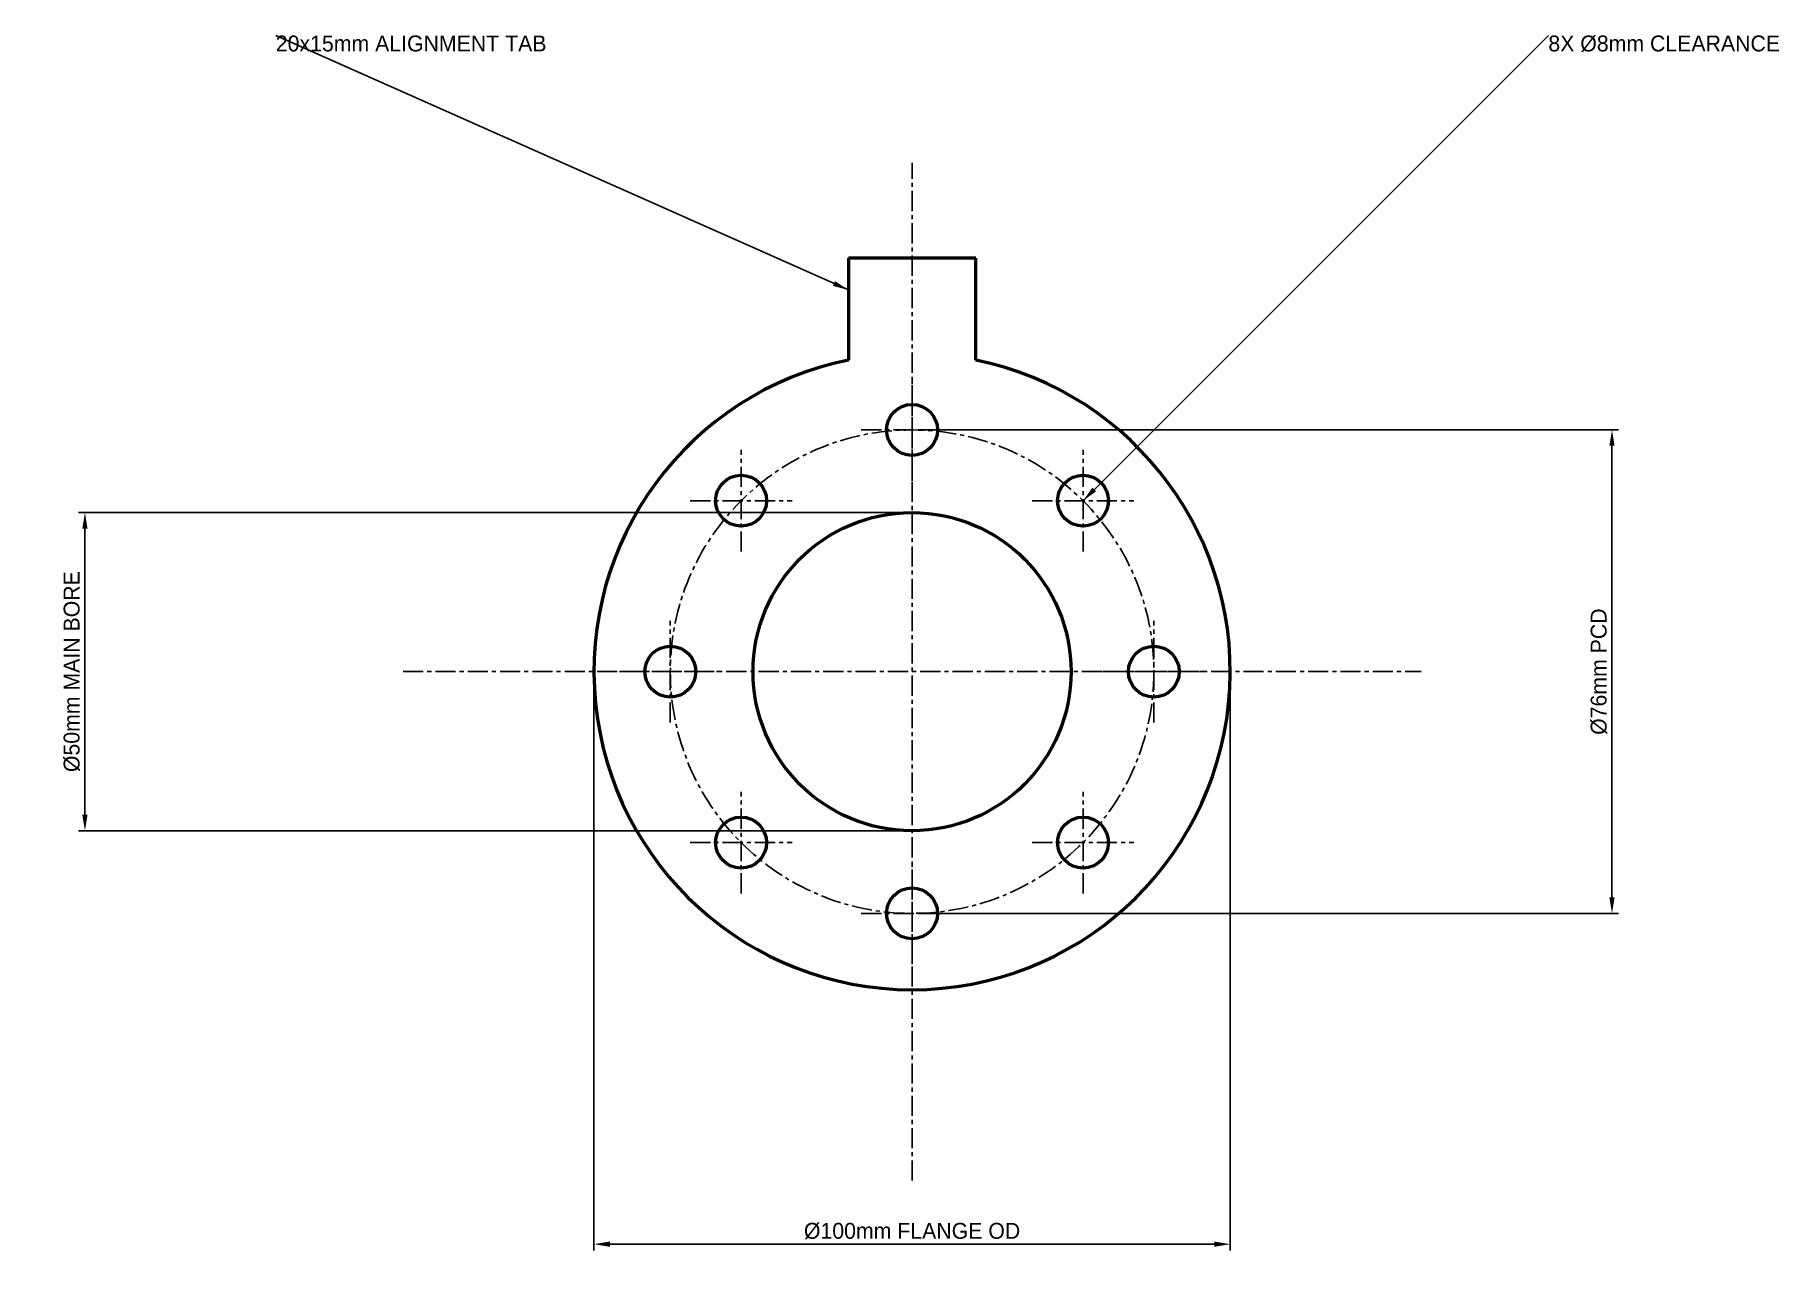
# Model space of a CAD drawing. Header units: metres. Extents: x -38 to 236, y 6 to 200.
import ezdxf

# ---------------------------------------------------------------- set-up
doc = ezdxf.new("R2010")
doc.units = ezdxf.units.M
doc.linetypes.add('CENTER', pattern=[5.08, 3.175, -0.635, 0.635, -0.635])
for name, color, linetype, lineweight in [('CENTERLINES', 7, 'CENTER', 25), ('DIMENSIONS', 7, 'Continuous', 25), ('GEOMETRY', 7, 'Continuous', 50)]:
    doc.layers.add(name, color=color, linetype=linetype, lineweight=lineweight)
doc.dimstyles.new('ENGINEERING_STYLE', dxfattribs={"dimtxt": 2.5, "dimasz": 2.5, "dimexe": 1, "dimexo": 1.5, "dimgap": 0.8, "dimtad": 1, "dimcen": 2.5, "dimazin": 3, "dimtfac": 1, "dimtmove": 0, "dimatfit": 3, "dimtfill": 1})

msp = doc.modelspace()

# ---------------------------------------------------------------- linework, layer by layer
at = {"layer": 'CENTERLINES'}
for p, q in [((100, 20), (100, 180)), ((100, 130), (100, 146)), ((92, 138), (108, 138)), ((73.13, 118.87), (73.13, 134.87)), ((126.87, 118.87), (126.87, 134.87)), ((65.13, 126.87), (81.13, 126.87)), ((118.87, 126.87), (134.87, 126.87)), ((62, 92), (62, 108)), ((138, 92), (138, 108)), ((20, 100), (180, 100)), ((54, 100), (70, 100)), ((130, 100), (146, 100)), ((73.13, 65.13), (73.13, 81.13)), ((126.87, 65.13), (126.87, 81.13)), ((65.13, 73.13), (81.13, 73.13)), ((118.87, 73.13), (134.87, 73.13)), ((100, 54), (100, 70)), ((92, 62), (108, 62))]:
    msp.add_line(p, q, dxfattribs=at)
msp.add_circle((100, 100), 38, dxfattribs=at)
at = {"layer": 'GEOMETRY'}
for p, q in [((110, 165), (90, 165)), ((90, 165), (90, 148.99)), ((110, 148.99), (110, 165))]:
    msp.add_line(p, q, dxfattribs=at)
for centre, radius in [((100, 138), 4), ((73.13, 126.87), 4), ((126.87, 126.87), 4), ((100, 100), 25), ((62, 100), 4), ((138, 100), 4), ((73.13, 73.13), 4), ((126.87, 73.13), 4), ((100, 62), 4)]:
    msp.add_circle(centre, radius, dxfattribs=at)
msp.add_arc((100, 100), 50, 101.53696, 78.46304, dxfattribs=at)

# ---------------------------------------------------------------- texts
at = {"layer": 'DIMENSIONS', "char_height": 2.5, "attachment_point": 1}
for s, insert in [('20x15mm ALIGNMENT TAB', (0, 200)), ('8X %%C8mm CLEARANCE', (200, 200))]:
    msp.add_mtext(s, dxfattribs=dict(at, insert=insert))

# ---------------------------------------------------------------- leaders
at = {"layer": 'DIMENSIONS'}
msp.add_leader([(90, 160), (0, 200)], dimstyle='ENGINEERING_STYLE', dxfattribs=at)

# ---------------------------------------------------------------- next in the draw order: dimensions: what is measured, and where the dimension line sits
msp.add_linear_dim(base=(50, 10), p1=(50, 100), p2=(150, 100), text='%%C100mm FLANGE OD', dimstyle='ENGINEERING_STYLE', dxfattribs=at).render()

# ---------------------------------------------------------------- next in the draw order: dimensions: what is measured, and where the dimension line sits
msp.add_linear_dim(base=(-30, 75), p1=(100, 75), p2=(100, 125), angle=90, text='%%C50mm MAIN BORE', dimstyle='ENGINEERING_STYLE', dxfattribs=at).render()

# ---------------------------------------------------------------- next in the draw order: dimensions: what is measured, and where the dimension line sits
msp.add_linear_dim(base=(210, 62), p1=(100, 62), p2=(100, 138), angle=90, text='%%C76mm PCD', dimstyle='ENGINEERING_STYLE', dxfattribs=at).render()

# ---------------------------------------------------------------- next in the draw order: leaders
msp.add_leader([(126.87, 126.87), (200, 200)], dimstyle='ENGINEERING_STYLE', dxfattribs=at)

doc.saveas('drawing.dxf')
